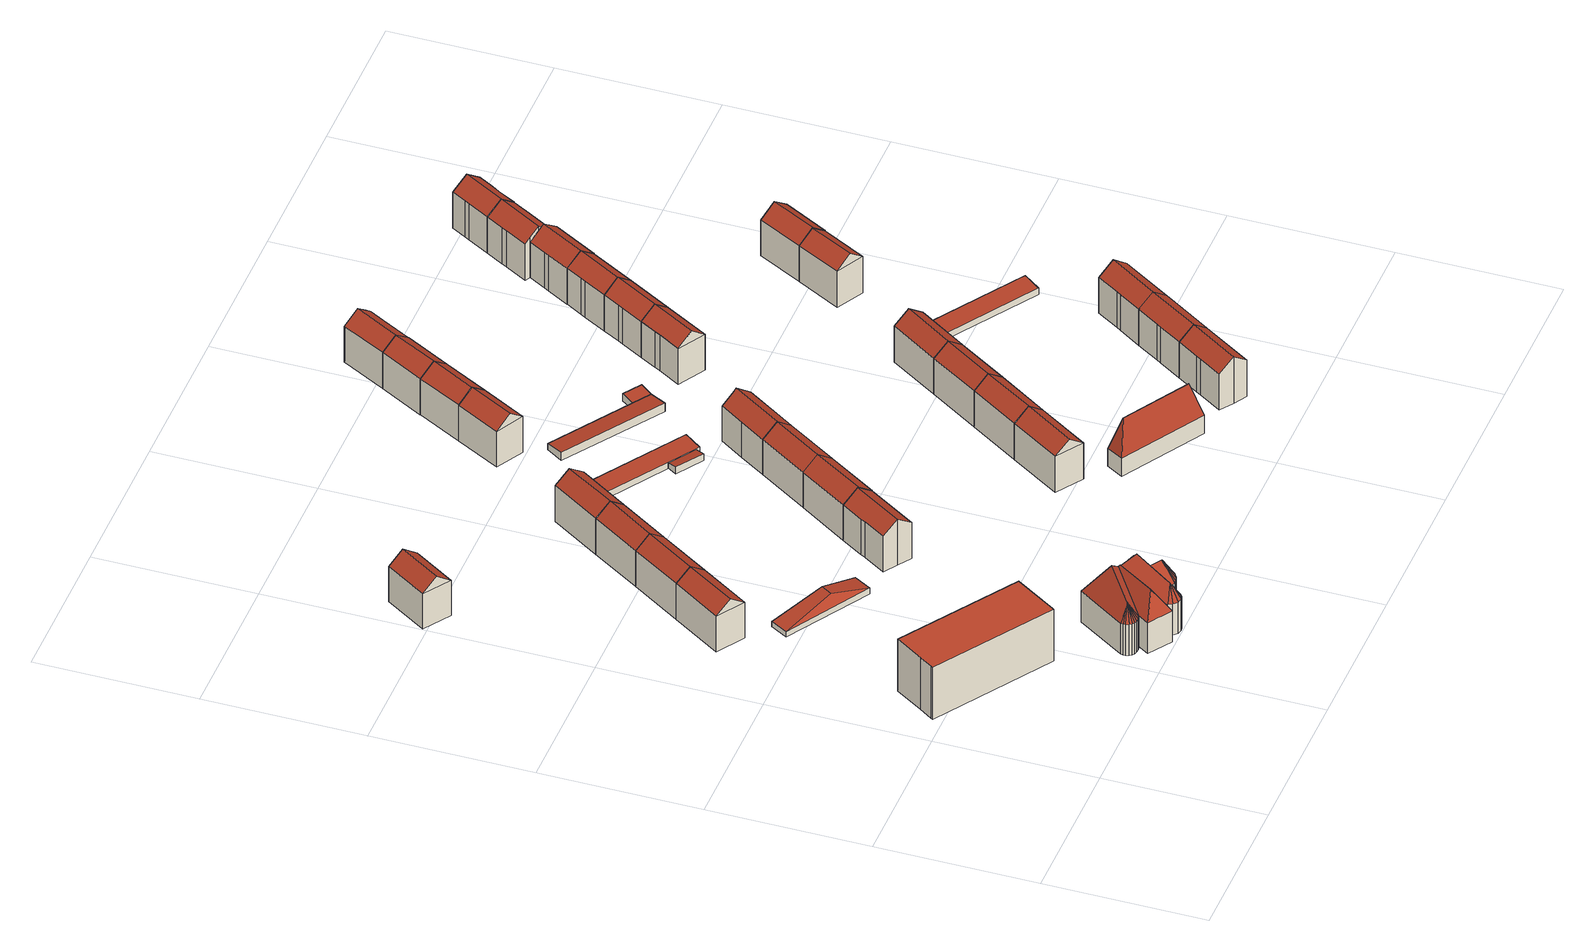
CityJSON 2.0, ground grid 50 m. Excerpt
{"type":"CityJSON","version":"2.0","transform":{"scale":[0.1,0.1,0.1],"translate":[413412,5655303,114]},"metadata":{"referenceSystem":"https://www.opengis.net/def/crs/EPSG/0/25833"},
"CityObjects":{
"building1":{"type":"Building","attributes":{"Dachtyp_tdc":"tdcPolyFlatRoof","Gemeindeschluessel":14612000,"Dachneigung":0,"QualitaetDacherkennung":74,"Geometrietyp2DReferenz":"3000","measuredHeight":18.57,"function":"31001_9998","roofType":"1000"},"geometry":[{"type":"Solid","lod":"2","boundaries":[[[[0,1,2,3]],[[1,4,5,2]],[[4,6,7,5]],[[6,8,9,7]],[[8,10,11,9]],[[10,12,13,11]],[[12,0,3,13]],[[12,10,8,6,4,1,0]],[[3,2,5,7,9,11,13]]]],"semantics":{"surfaces":[{"type":"WallSurface"},{"type":"RoofSurface"},{"type":"GroundSurface"}],"values":[[0,0,0,0,0,0,0,1,2]]}}]},
"building2":{"type":"Building","attributes":{"Dachtyp_tdc":"tdcGableRoof","Gemeindeschluessel":14612000,"Dachneigung":36.9,"QualitaetDacherkennung":76,"Geometrietyp2DReferenz":"3000","measuredHeight":16.59,"function":"31001_9998","roofType":"3100"},"geometry":[{"type":"Solid","lod":"2","boundaries":[[[[14,15,16,17]],[[15,18,19,16]],[[18,20,21,19]],[[20,14,17,21]],[[18,15,22]],[[14,20,23]],[[15,14,23,22]],[[20,18,22,23]],[[17,16,19,21]]]],"semantics":{"surfaces":[{"type":"WallSurface"},{"type":"RoofSurface"},{"type":"GroundSurface"}],"values":[[0,0,0,0,0,0,1,1,2]]}}]},
"building3":{"type":"Building","attributes":{"Dachtyp_tdc":"tdcGableRoof","Gemeindeschluessel":14612000,"Dachneigung":37.15,"QualitaetDacherkennung":82,"Geometrietyp2DReferenz":"3000","measuredHeight":16.39,"function":"31001_9998","roofType":"3100"},"geometry":[{"type":"Solid","lod":"2","boundaries":[[[[24,25,26,27]],[[28,29,30,31]],[[32,33,29,28]],[[33,25,30,29]],[[25,24,31,30]],[[24,32,28,31]],[[25,33,26]],[[32,24,27]],[[33,32,27,26]]]],"semantics":{"surfaces":[{"type":"RoofSurface"},{"type":"GroundSurface"},{"type":"WallSurface"}],"values":[[0,1,2,2,2,2,2,2,0]]}}]},
"building4":{"type":"Building","attributes":{"Dachtyp_tdc":"tdcFreeFormRoof","Gemeindeschluessel":14612000,"Dachneigung":58,"QualitaetDacherkennung":14,"Geometrietyp2DReferenz":"3000","measuredHeight":21.03,"function":"31001_9998","roofType":"5000"},"geometry":[{"type":"Solid","lod":"2","boundaries":[[[[34,35,36,37]],[[38,34,37,39]],[[38,39,40]],[[41,34,38,40,42]],[[43,41,42,44]],[[45,43,44,46]],[[47,48,45,46,49]],[[50,51,47,49,52]],[[50,52,53]],[[54,51,50,53,55]],[[56,57,58,54,55,59]],[[56,59,60]],[[61,57,56,60,62]],[[63,64,61,62,65]],[[63,65,66]],[[64,63,66,67]],[[68,69,70,71,72,73]],[[68,73,74]],[[69,68,74,75]],[[76,70,69,75,77]],[[78,76,77,79]],[[80,78,79,81]],[[82,80,81,83]],[[82,83,84]],[[71,70,76,78,80,82,84,85]],[[86,87,88,89,90,91,92,93,94,95,96,97,98,99,100,101,102,103,104,105,106,107,108,109,110,111,112,113,114,115,116,117,118,119,120]],[[121,48,47]],[[48,121,122]],[[123,124,125,126]],[[123,126,127]],[[124,123,127,121]],[[128,35,34,41,43,45,48,122,129]],[[128,129,130]],[[35,128,130,36]],[[73,72,94,93]],[[72,67,95,94]],[[67,66,96,95]],[[66,65,97,96]],[[65,62,98,97]],[[62,60,99,98]],[[60,59,100,99]],[[59,55,101,100]],[[55,53,102,101]],[[53,52,103,102]],[[52,49,104,103]],[[49,46,105,104]],[[46,44,106,105]],[[44,42,107,106]],[[42,40,108,107]],[[40,39,109,108]],[[39,37,110,109]],[[37,36,111,110]],[[36,130,112,111]],[[130,129,113,112]],[[129,122,114,113]],[[122,121,115,114]],[[121,127,116,115]],[[127,126,117,116]],[[126,125,118,117]],[[125,131,119,118]],[[131,85,120,119]],[[85,84,86,120]],[[58,85,131]],[[58,71,85]],[[57,71,58]],[[57,72,71]],[[61,72,57]],[[64,72,61]],[[72,64,67]],[[58,124,54]],[[131,124,58]],[[124,131,125]],[[51,54,47]],[[121,54,124]],[[121,47,54]],[[84,83,87,86]],[[83,81,88,87]],[[81,79,89,88]],[[79,77,90,89]],[[77,75,91,90]],[[75,74,92,91]],[[74,73,93,92]]]],"semantics":{"surfaces":[{"type":"RoofSurface"},{"type":"GroundSurface"},{"type":"WallSurface"}],"values":[[0,0,0,0,0,0,0,0,0,0,0,0,0,0,0,0,0,0,0,0,0,0,0,0,0,1,0,0,0,0,0,0,0,0,2,2,2,2,2,2,2,2,2,2,2,2,2,2,2,2,2,2,2,2,2,2,2,2,2,2,2,2,0,0,0,0,0,0,0,0,0,0,0,0,0,2,2,2,2,2,2,2]]}}]},
"building5":{"type":"Building","attributes":{"Dachtyp_tdc":"tdcHipAndGableRoof","Gemeindeschluessel":14612000,"Dachneigung":10.24,"QualitaetDacherkennung":10,"Geometrietyp2DReferenz":"3000","measuredHeight":5.09,"function":"31001_2463","roofType":"5000"},"geometry":[{"type":"Solid","lod":"2","boundaries":[[[[132,133,134,135]],[[133,136,137,134]],[[136,138,139,137]],[[138,132,135,139]],[[136,133,140]],[[132,138,141]],[[133,132,141,140]],[[138,136,140,141]],[[135,134,137,139]]]],"semantics":{"surfaces":[{"type":"WallSurface"},{"type":"RoofSurface"},{"type":"GroundSurface"}],"values":[[0,0,0,0,1,0,1,1,2]]}}]},
"building6":{"type":"Building","attributes":{"Dachtyp_tdc":"tdcGableRoof","Gemeindeschluessel":14612000,"Dachneigung":36.95,"QualitaetDacherkennung":78,"Geometrietyp2DReferenz":"3000","measuredHeight":16.58,"function":"31001_9998","roofType":"3100"},"geometry":[{"type":"Solid","lod":"2","boundaries":[[[[142,14,17,143]],[[14,20,21,17]],[[20,144,145,21]],[[144,142,143,145]],[[20,14,23]],[[142,144,146]],[[14,142,146,23]],[[144,20,23,146]],[[143,17,21,145]]]],"semantics":{"surfaces":[{"type":"WallSurface"},{"type":"RoofSurface"},{"type":"GroundSurface"}],"values":[[0,0,0,0,0,0,1,1,2]]}}]},
"building7":{"type":"Building","attributes":{"Dachtyp_tdc":"tdcGableRoof","Gemeindeschluessel":14612000,"Dachneigung":37.12,"QualitaetDacherkennung":79,"Geometrietyp2DReferenz":"3000","measuredHeight":16.59,"function":"31001_9998","roofType":"3100"},"geometry":[{"type":"Solid","lod":"2","boundaries":[[[[147,142,143,148]],[[142,144,145,143]],[[144,149,150,145]],[[149,147,148,150]],[[144,142,146]],[[147,149,151]],[[142,147,151,146]],[[149,144,146,151]],[[148,143,145,150]]]],"semantics":{"surfaces":[{"type":"WallSurface"},{"type":"RoofSurface"},{"type":"GroundSurface"}],"values":[[0,0,0,0,0,0,1,1,2]]}}]},
"building8":{"type":"Building","attributes":{"Dachtyp_tdc":"tdcGableRoof","Gemeindeschluessel":14612000,"Dachneigung":36.93,"QualitaetDacherkennung":75,"Geometrietyp2DReferenz":"3000","measuredHeight":16.56,"function":"31001_9998","roofType":"3100"},"geometry":[{"type":"Solid","lod":"2","boundaries":[[[[152,153,154,155]],[[153,156,157,154]],[[156,158,159,157]],[[158,160,161,159]],[[160,162,163,161]],[[162,164,165,163]],[[164,166,167,165]],[[166,152,155,167]],[[162,160,158,156]],[[156,153,152,166,164,162]],[[155,154,157,159,161,163,165,167]]]],"semantics":{"surfaces":[{"type":"WallSurface"},{"type":"RoofSurface"},{"type":"GroundSurface"}],"values":[[0,0,0,0,0,0,0,0,1,1,2]]}}]},
"building9":{"type":"Building","attributes":{"Dachtyp_tdc":"tdcGableRoof","Gemeindeschluessel":14612000,"Dachneigung":37.01,"QualitaetDacherkennung":75,"Geometrietyp2DReferenz":"3000","measuredHeight":16.58,"function":"31001_9998","roofType":"3100"},"geometry":[{"type":"Solid","lod":"2","boundaries":[[[[149,168,169,150]],[[168,170,171,169]],[[170,147,148,171]],[[147,149,150,148]],[[170,168,172]],[[149,147,151]],[[168,149,151,172]],[[147,170,172,151]],[[150,169,171,148]]]],"semantics":{"surfaces":[{"type":"WallSurface"},{"type":"RoofSurface"},{"type":"GroundSurface"}],"values":[[0,0,0,0,0,0,1,1,2]]}}]},
"building10":{"type":"Building","attributes":{"Dachtyp_tdc":"tdcGableRoof","Gemeindeschluessel":14612000,"Dachneigung":37.32,"QualitaetDacherkennung":77,"Geometrietyp2DReferenz":"3000","measuredHeight":16.59,"function":"31001_9998","roofType":"3100"},"geometry":[{"type":"Solid","lod":"2","boundaries":[[[[173,153,174,175]],[[176,159,154,177]],[[178,179,159,176]],[[179,153,154,159]],[[153,173,177,154]],[[173,178,176,177]],[[153,179,174]],[[178,173,175]],[[179,178,175,174]]]],"semantics":{"surfaces":[{"type":"RoofSurface"},{"type":"GroundSurface"},{"type":"WallSurface"}],"values":[[0,1,2,2,2,2,2,2,0]]}}]},
"building11":{"type":"Building","attributes":{"Dachtyp_tdc":"tdcGableRoof","Gemeindeschluessel":14612000,"Dachneigung":36.92,"QualitaetDacherkennung":78,"Geometrietyp2DReferenz":"3000","measuredHeight":16.61,"function":"31001_9998","roofType":"3100"},"geometry":[{"type":"Solid","lod":"2","boundaries":[[[[180,178,176,181]],[[178,182,177,176]],[[182,183,184,177]],[[183,180,181,184]],[[182,178,175]],[[180,183,185]],[[178,180,185,175]],[[183,182,175,185]],[[181,176,177,184]]]],"semantics":{"surfaces":[{"type":"WallSurface"},{"type":"RoofSurface"},{"type":"GroundSurface"}],"values":[[0,0,0,0,0,0,1,1,2]]}}]},
"building12":{"type":"Building","attributes":{"Dachtyp_tdc":"tdcPolyFlatRoof","Gemeindeschluessel":14612000,"Dachneigung":5.65,"QualitaetDacherkennung":86,"Geometrietyp2DReferenz":"3000","measuredHeight":2.77,"function":"31001_2463","roofType":"2100"},"geometry":[{"type":"Solid","lod":"2","boundaries":[[[[186,187,188,189]],[[187,190,191,188]],[[190,192,193,191]],[[192,194,195,193]],[[194,196,197,195]],[[196,186,189,197]],[[196,194,192,190,187,186]],[[189,188,191,193,195,197]]]],"semantics":{"surfaces":[{"type":"WallSurface"},{"type":"RoofSurface"},{"type":"GroundSurface"}],"values":[[0,0,0,0,0,0,1,2]]}}]},
"building13":{"type":"Building","attributes":{"Dachtyp_tdc":"tdcPolyFlatRoof","Gemeindeschluessel":14612000,"Dachneigung":10.24,"QualitaetDacherkennung":72,"Geometrietyp2DReferenz":"3000","measuredHeight":2.57,"function":"31001_9998","roofType":"2100"},"geometry":[{"type":"Solid","lod":"2","boundaries":[[[[198,199,200,201]],[[199,202,203,200]],[[202,204,205,203]],[[204,198,201,205]],[[204,202,199,198]],[[201,200,203,205]]]],"semantics":{"surfaces":[{"type":"WallSurface"},{"type":"RoofSurface"},{"type":"GroundSurface"}],"values":[[0,0,0,0,1,2]]}}]},
"building14":{"type":"Building","attributes":{"Dachtyp_tdc":"tdcGableRoof","Gemeindeschluessel":14612000,"Dachneigung":36.91,"QualitaetDacherkennung":78,"Geometrietyp2DReferenz":"3000","measuredHeight":16.75,"function":"31001_9998","roofType":"3100"},"geometry":[{"type":"Solid","lod":"2","boundaries":[[[[206,207,208,209]],[[207,210,211,208]],[[210,212,213,211]],[[212,206,209,213]],[[210,207,214]],[[206,212,215]],[[207,206,215,214]],[[212,210,214,215]],[[209,208,211,213]]]],"semantics":{"surfaces":[{"type":"WallSurface"},{"type":"RoofSurface"},{"type":"GroundSurface"}],"values":[[0,0,0,0,0,0,1,1,2]]}}]},
"building15":{"type":"Building","attributes":{"Dachtyp_tdc":"tdcGableRoof","Gemeindeschluessel":14612000,"Dachneigung":36.95,"QualitaetDacherkennung":77,"Geometrietyp2DReferenz":"3000","measuredHeight":16.56,"function":"31001_9998","roofType":"3100"},"geometry":[{"type":"Solid","lod":"2","boundaries":[[[[216,217,218,219]],[[217,220,221,218]],[[220,222,223,221]],[[222,216,219,223]],[[220,217,224]],[[216,222,225]],[[217,216,225,224]],[[222,220,224,225]],[[219,218,221,223]]]],"semantics":{"surfaces":[{"type":"WallSurface"},{"type":"RoofSurface"},{"type":"GroundSurface"}],"values":[[0,0,0,0,0,0,1,1,2]]}}]},
"building16":{"type":"Building","attributes":{"Dachtyp_tdc":"tdcFreeFormRoof","Gemeindeschluessel":14612000,"Dachneigung":37.94,"QualitaetDacherkennung":72,"Geometrietyp2DReferenz":"3000","measuredHeight":16.6,"function":"31001_9998","roofType":"5000"},"geometry":[{"type":"Solid","lod":"2","boundaries":[[[[180,226,184,181]],[[226,227,228,184]],[[227,229,230,228]],[[229,231,232,230]],[[231,233,234,232]],[[233,180,181,234]],[[231,229,227,226,185,235]],[[180,233,235,185]],[[233,231,235]],[[226,180,185]],[[181,184,228,230,232,234]]]],"semantics":{"surfaces":[{"type":"WallSurface"},{"type":"RoofSurface"},{"type":"GroundSurface"}],"values":[[0,0,0,0,0,0,1,1,0,0,2]]}}]},
"building17":{"type":"Building","attributes":{"Dachtyp_tdc":"tdcFreeFormRoof","Gemeindeschluessel":14612000,"Dachneigung":75.02,"QualitaetDacherkennung":5,"Geometrietyp2DReferenz":"3000","measuredHeight":17.68,"function":"31001_2463","roofType":"5000"},"geometry":[{"type":"Solid","lod":"2","boundaries":[[[[236,237,238,239]],[[237,240,241,238]],[[240,242,243,241]],[[242,236,239,243]],[[244,245,242,240]],[[244,240,237]],[[245,244,237,236]],[[245,236,242]],[[239,238,241,243]]]],"semantics":{"surfaces":[{"type":"WallSurface"},{"type":"RoofSurface"},{"type":"GroundSurface"}],"values":[[0,0,0,0,1,1,1,1,2]]}}]},
"building18":{"type":"Building","attributes":{"Dachtyp_tdc":"tdcPolyFlatRoof","Gemeindeschluessel":14612000,"Dachneigung":5.8,"QualitaetDacherkennung":82,"Geometrietyp2DReferenz":"3000","measuredHeight":2.86,"function":"31001_2463","roofType":"2100"},"geometry":[{"type":"Solid","lod":"2","boundaries":[[[[246,247,248,249]],[[247,250,251,248]],[[250,252,253,251]],[[252,254,255,253]],[[254,246,249,255]],[[254,252,250,247,246]],[[249,248,251,253,255]]]],"semantics":{"surfaces":[{"type":"WallSurface"},{"type":"RoofSurface"},{"type":"GroundSurface"}],"values":[[0,0,0,0,0,1,2]]}}]},
"building19":{"type":"Building","attributes":{"Dachtyp_tdc":"tdcGableRoof","Gemeindeschluessel":14612000,"Dachneigung":36.52,"QualitaetDacherkennung":80,"Geometrietyp2DReferenz":"3000","measuredHeight":16.52,"function":"31001_9998","roofType":"3100"},"geometry":[{"type":"Solid","lod":"2","boundaries":[[[[256,257,258,218]],[[257,259,260,258]],[[259,220,221,260]],[[220,256,218,221]],[[259,257,261]],[[256,220,262]],[[257,256,262,261]],[[220,259,261,262]],[[218,258,260,221]]]],"semantics":{"surfaces":[{"type":"WallSurface"},{"type":"RoofSurface"},{"type":"GroundSurface"}],"values":[[0,0,0,0,0,0,1,1,2]]}}]},
"building20":{"type":"Building","attributes":{"Dachtyp_tdc":"tdcGableRoof","Gemeindeschluessel":14612000,"Dachneigung":37.11,"QualitaetDacherkennung":79,"Geometrietyp2DReferenz":"3000","measuredHeight":16.75,"function":"31001_9998","roofType":"3100"},"geometry":[{"type":"Solid","lod":"2","boundaries":[[[[263,206,209,264]],[[206,212,213,209]],[[212,265,266,213]],[[265,263,264,266]],[[212,206,215]],[[263,265,267]],[[206,263,267,215]],[[265,212,215,267]],[[264,209,213,266]]]],"semantics":{"surfaces":[{"type":"WallSurface"},{"type":"RoofSurface"},{"type":"GroundSurface"}],"values":[[0,0,0,0,0,0,1,1,2]]}}]},
"building21":{"type":"Building","attributes":{"Dachtyp_tdc":"tdcPolyFlatRoof","Gemeindeschluessel":14612000,"Dachneigung":7.7,"QualitaetDacherkennung":79,"Geometrietyp2DReferenz":"3000","measuredHeight":2.69,"function":"31001_9998","roofType":"2100"},"geometry":[{"type":"Solid","lod":"2","boundaries":[[[[268,246,269,270]],[[246,254,271,269]],[[254,272,273,271]],[[272,268,270,273]],[[272,254,246,268]],[[270,269,271,273]]]],"semantics":{"surfaces":[{"type":"WallSurface"},{"type":"RoofSurface"},{"type":"GroundSurface"}],"values":[[0,0,0,0,1,2]]}}]},
"building22":{"type":"Building","attributes":{"Dachtyp_tdc":"tdcGableRoof","Gemeindeschluessel":14612000,"Dachneigung":36.78,"QualitaetDacherkennung":77,"Geometrietyp2DReferenz":"3000","measuredHeight":16.56,"function":"31001_9998","roofType":"3100"},"geometry":[{"type":"Solid","lod":"2","boundaries":[[[[257,274,275,276]],[[274,277,278,275]],[[277,259,279,278]],[[259,257,276,279]],[[277,274,280]],[[257,259,261]],[[274,257,261,280]],[[259,277,280,261]],[[276,275,278,279]]]],"semantics":{"surfaces":[{"type":"WallSurface"},{"type":"RoofSurface"},{"type":"GroundSurface"}],"values":[[0,0,0,0,0,0,1,1,2]]}}]},
"building23":{"type":"Building","attributes":{"Dachtyp_tdc":"tdcGableRoof","Gemeindeschluessel":14612000,"Dachneigung":37.08,"QualitaetDacherkennung":78,"Geometrietyp2DReferenz":"3000","measuredHeight":16.74,"function":"31001_9998","roofType":"3100"},"geometry":[{"type":"Solid","lod":"2","boundaries":[[[[281,263,264,282]],[[263,265,266,264]],[[265,283,284,266]],[[283,281,282,284]],[[265,263,267]],[[281,283,285]],[[263,281,285,267]],[[283,265,267,285]],[[282,264,266,284]]]],"semantics":{"surfaces":[{"type":"WallSurface"},{"type":"RoofSurface"},{"type":"GroundSurface"}],"values":[[0,0,0,0,0,0,1,1,2]]}}]},
"building24":{"type":"Building","attributes":{"Dachtyp_tdc":"tdcGableRoof","Gemeindeschluessel":14612000,"Dachneigung":36.72,"QualitaetDacherkennung":76,"Geometrietyp2DReferenz":"3000","measuredHeight":16.57,"function":"31001_9998","roofType":"3100"},"geometry":[{"type":"Solid","lod":"2","boundaries":[[[[286,287,288,289]],[[287,290,291,288]],[[290,292,293,291]],[[292,294,278,293]],[[294,274,275,278]],[[274,286,289,275]],[[274,280,295,286]],[[296,295,280,294,297,290]],[[287,296,290]],[[290,297,292]],[[292,297,294]],[[294,280,274]],[[286,295,296,287]],[[289,288,291,293,278,275]]]],"semantics":{"surfaces":[{"type":"WallSurface"},{"type":"RoofSurface"},{"type":"GroundSurface"}],"values":[[0,0,0,0,0,0,1,1,0,0,0,0,0,2]]}}]},
"building25":{"type":"Building","attributes":{"Dachtyp_tdc":"tdcGableRoof","Gemeindeschluessel":14612000,"Dachneigung":37.45,"QualitaetDacherkennung":75,"Geometrietyp2DReferenz":"3000","measuredHeight":16.72,"function":"31001_9998","roofType":"3100"},"geometry":[{"type":"Solid","lod":"2","boundaries":[[[[298,299,300,301]],[[299,302,303,300]],[[302,304,305,303]],[[304,306,307,305]],[[306,308,309,307]],[[308,310,311,309]],[[310,312,313,311]],[[312,298,301,313]],[[308,306,304,302,299,298]],[[298,312,310,308]],[[301,300,303,305,307,309,311,313]]]],"semantics":{"surfaces":[{"type":"WallSurface"},{"type":"RoofSurface"},{"type":"GroundSurface"}],"values":[[0,0,0,0,0,0,0,0,1,1,2]]}}]},
"building26":{"type":"Building","attributes":{"Dachtyp_tdc":"tdcFreeFormRoof","Gemeindeschluessel":14612000,"Dachneigung":37.21,"QualitaetDacherkennung":74,"Geometrietyp2DReferenz":"3000","measuredHeight":16.61,"function":"31001_9998","roofType":"5000"},"geometry":[{"type":"Solid","lod":"2","boundaries":[[[[314,315,316,317]],[[315,318,319,316]],[[318,320,321,319]],[[320,322,323,321]],[[322,324,325,323]],[[324,314,317,325]],[[322,320,326,327]],[[326,328,329,330,331,327]],[[322,327,331,324]],[[324,331,330,314]],[[314,330,329,315]],[[315,329,328,318]],[[318,328,326,320]],[[317,316,319,321,323,325]]]],"semantics":{"surfaces":[{"type":"WallSurface"},{"type":"RoofSurface"},{"type":"GroundSurface"}],"values":[[0,0,0,0,0,0,1,1,0,0,0,0,0,2]]}}]},
"building27":{"type":"Building","attributes":{"Dachtyp_tdc":"tdcGableRoof","Gemeindeschluessel":14612000,"Dachneigung":37.04,"QualitaetDacherkennung":73,"Geometrietyp2DReferenz":"3000","measuredHeight":16.69,"function":"31001_9998","roofType":"3100"},"geometry":[{"type":"Solid","lod":"2","boundaries":[[[[283,332,333,284]],[[332,334,335,333]],[[334,336,282,335]],[[336,283,284,282]],[[334,332,337]],[[283,336,285]],[[332,283,285,337]],[[336,334,337,285]],[[284,333,335,282]]]],"semantics":{"surfaces":[{"type":"WallSurface"},{"type":"RoofSurface"},{"type":"GroundSurface"}],"values":[[0,0,0,0,0,0,1,1,2]]}}]},
"building28":{"type":"Building","attributes":{"Dachtyp_tdc":"tdcGableRoof","Gemeindeschluessel":14612000,"Dachneigung":37.17,"QualitaetDacherkennung":78,"Geometrietyp2DReferenz":"3000","measuredHeight":16.72,"function":"31001_9998","roofType":"3100"},"geometry":[{"type":"Solid","lod":"2","boundaries":[[[[338,339,311,340]],[[339,306,307,311]],[[306,341,342,307]],[[341,343,344,342]],[[343,345,346,344]],[[345,338,340,346]],[[347,345,343,341,306,308]],[[348,347,308,310]],[[338,348,310,339]],[[339,310,308,306]],[[345,347,348,338]],[[340,311,307,342,344,346]]]],"semantics":{"surfaces":[{"type":"WallSurface"},{"type":"RoofSurface"},{"type":"GroundSurface"}],"values":[[0,0,0,0,0,0,1,1,0,0,0,2]]}}]},
"building29":{"type":"Building","attributes":{"Dachtyp_tdc":"tdcGableRoof","Gemeindeschluessel":14612000,"Dachneigung":37.02,"QualitaetDacherkennung":78,"Geometrietyp2DReferenz":"3000","measuredHeight":16.6,"function":"31001_9998","roofType":"3100"},"geometry":[{"type":"Solid","lod":"2","boundaries":[[[[349,318,319,350]],[[318,351,352,319]],[[351,353,354,352]],[[353,355,356,354]],[[355,357,358,356]],[[357,359,360,358]],[[359,320,321,360]],[[320,349,350,321]],[[357,355,353,351,318,349]],[[349,320,359,357]],[[350,319,352,354,356,358,360,321]]]],"semantics":{"surfaces":[{"type":"WallSurface"},{"type":"RoofSurface"},{"type":"GroundSurface"}],"values":[[0,0,0,0,0,0,0,0,1,1,2]]}}]},
"building30":{"type":"Building","attributes":{"Dachtyp_tdc":"tdcFreeFormRoof","Gemeindeschluessel":14612000,"Dachneigung":36.76,"QualitaetDacherkennung":77,"Geometrietyp2DReferenz":"3000","measuredHeight":16.56,"function":"31001_9998","roofType":"5000"},"geometry":[{"type":"Solid","lod":"2","boundaries":[[[[359,355,356,360]],[[355,361,362,356]],[[361,363,364,362]],[[363,365,366,364]],[[365,367,368,366]],[[367,359,360,368]],[[369,365,363,361,355,370]],[[359,367,369,370]],[[355,359,370]],[[367,365,369]],[[360,356,362,364,366,368]]]],"semantics":{"surfaces":[{"type":"WallSurface"},{"type":"RoofSurface"},{"type":"GroundSurface"}],"values":[[0,0,0,0,0,0,1,1,0,0,2]]}}]},
"building31":{"type":"Building","attributes":{"Dachtyp_tdc":"tdcGableRoof","Gemeindeschluessel":14612000,"Dachneigung":37.01,"QualitaetDacherkennung":77,"Geometrietyp2DReferenz":"3000","measuredHeight":16.66,"function":"31001_9998","roofType":"3100"},"geometry":[{"type":"Solid","lod":"2","boundaries":[[[[347,345,346,371]],[[345,372,373,346]],[[372,374,375,373]],[[374,376,377,375]],[[376,378,379,377]],[[378,380,381,379]],[[380,348,340,381]],[[348,347,371,340]],[[378,376,374,372,345,347]],[[347,348,380,378]],[[371,346,373,375,377,379,381,340]]]],"semantics":{"surfaces":[{"type":"WallSurface"},{"type":"RoofSurface"},{"type":"GroundSurface"}],"values":[[0,0,0,0,0,0,0,0,1,1,2]]}}]},
"building32":{"type":"Building","attributes":{"Dachtyp_tdc":"tdcPolyFlatRoof","Gemeindeschluessel":14612000,"Dachneigung":5.87,"QualitaetDacherkennung":86,"Geometrietyp2DReferenz":"3000","measuredHeight":2.85,"function":"31001_2463","roofType":"2100"},"geometry":[{"type":"Solid","lod":"2","boundaries":[[[[382,383,384,385]],[[383,386,387,384]],[[386,388,389,387]],[[388,382,385,389]],[[388,386,383,382]],[[385,384,387,389]]]],"semantics":{"surfaces":[{"type":"WallSurface"},{"type":"RoofSurface"},{"type":"GroundSurface"}],"values":[[0,0,0,0,1,2]]}}]},
"building33":{"type":"Building","attributes":{"Dachtyp_tdc":"tdcFreeFormRoof","Gemeindeschluessel":14612000,"Dachneigung":36.77,"QualitaetDacherkennung":77,"Geometrietyp2DReferenz":"3000","measuredHeight":16.58,"function":"31001_9998","roofType":"5000"},"geometry":[{"type":"Solid","lod":"2","boundaries":[[[[390,391,392,393]],[[391,365,394,392]],[[395,396,397,398,365,399]],[[390,400,395,399,391]],[[400,396,395]],[[365,391,399]],[[394,401,402,403,404,393,392]],[[365,398,401,394]],[[398,397,402,401]],[[397,396,403,402]],[[396,400,404,403]],[[400,390,393,404]]]],"semantics":{"surfaces":[{"type":"WallSurface"},{"type":"RoofSurface"},{"type":"GroundSurface"}],"values":[[0,0,1,1,0,0,2,0,0,0,0,0]]}}]},
"building34":{"type":"Building","attributes":{"Dachtyp_tdc":"tdcGableRoof","Gemeindeschluessel":14612000,"Dachneigung":37.08,"QualitaetDacherkennung":69,"Geometrietyp2DReferenz":"3000","measuredHeight":16.68,"function":"31001_9998","roofType":"3100"},"geometry":[{"type":"Solid","lod":"2","boundaries":[[[[405,406,407,408]],[[406,409,410,407]],[[409,411,412,410]],[[411,405,408,412]],[[409,406,413]],[[405,411,414]],[[406,405,414,413]],[[411,409,413,414]],[[408,407,410,412]]]],"semantics":{"surfaces":[{"type":"WallSurface"},{"type":"RoofSurface"},{"type":"GroundSurface"}],"values":[[0,0,0,0,0,0,1,1,2]]}}]},
"building35":{"type":"Building","attributes":{"Dachtyp_tdc":"tdcGableRoof","Gemeindeschluessel":14612000,"Dachneigung":37.09,"QualitaetDacherkennung":77,"Geometrietyp2DReferenz":"3000","measuredHeight":16.65,"function":"31001_9998","roofType":"3100"},"geometry":[{"type":"Solid","lod":"2","boundaries":[[[[415,416,417,404]],[[416,418,403,417]],[[418,419,420,403]],[[419,421,422,420]],[[421,423,424,422]],[[423,425,426,424]],[[425,427,428,426]],[[427,429,430,428]],[[429,431,432,430]],[[431,415,404,432]],[[427,425,423,421,419,418,416]],[[416,415,431,429,427]],[[404,417,403,420,422,424,426,428,430,432]]]],"semantics":{"surfaces":[{"type":"WallSurface"},{"type":"RoofSurface"},{"type":"GroundSurface"}],"values":[[0,0,0,0,0,0,0,0,0,0,1,1,2]]}}]},
"building36":{"type":"Building","attributes":{"Dachtyp_tdc":"tdcGableRoof","Gemeindeschluessel":14612000,"Dachneigung":37.3,"QualitaetDacherkennung":73,"Geometrietyp2DReferenz":"3000","measuredHeight":16.7,"function":"31001_9998","roofType":"3100"},"geometry":[{"type":"Solid","lod":"2","boundaries":[[[[433,434,435,407]],[[434,436,437,435]],[[436,438,410,437]],[[438,433,407,410]],[[436,434,439]],[[433,438,440]],[[434,433,440,439]],[[438,436,439,440]],[[407,435,437,410]]]],"semantics":{"surfaces":[{"type":"WallSurface"},{"type":"RoofSurface"},{"type":"GroundSurface"}],"values":[[0,0,0,0,0,0,1,1,2]]}}]},
"building37":{"type":"Building","attributes":{"Dachtyp_tdc":"tdcGableRoof","Gemeindeschluessel":14612000,"Dachneigung":37.02,"QualitaetDacherkennung":78,"Geometrietyp2DReferenz":"3000","measuredHeight":16.66,"function":"31001_9998","roofType":"3100"},"geometry":[{"type":"Solid","lod":"2","boundaries":[[[[441,442,430,443]],[[442,427,428,430]],[[427,425,426,428]],[[425,444,445,426]],[[444,446,447,445]],[[446,448,449,447]],[[448,450,451,449]],[[450,452,453,451]],[[452,454,455,453]],[[454,441,443,455]],[[450,448,446,444,425,427]],[[427,442,441,454,452,450]],[[443,430,428,426,445,447,449,451,453,455]]]],"semantics":{"surfaces":[{"type":"WallSurface"},{"type":"RoofSurface"},{"type":"GroundSurface"}],"values":[[0,0,0,0,0,0,0,0,0,0,1,1,2]]}}]}
},
"vertices":[
[455,297,188],[96,531,188],[96,531,2],[455,297,2],[99,536,188],[99,536,2],[126,577,188],[126,577,2],[184,666,188],[184,666,2],[542,432,188],[542,432,2],[458,301,188],[458,301,2],
[364,1303,132],[264,1148,132],[264,1148,3],[364,1303,3],[179,1203,131],[179,1203,3],[280,1358,131],[280,1358,3],[222,1175,169],[322,1330,169],
[88,1959,128],[173,2090,128],[131,2118,167],[45,1987,167],[4,2014,3],[89,2145,3],[173,2090,3],[88,1959,3],[4,2014,129],[89,2145,129],
[570,119,166],[568,119,163],[541,113,118],[544,104,118],[568,115,159],[549,97,118],[555,92,118],[571,119,167],[564,89,118],[572,120,168],[574,88,118],[574,120,169],[584,90,118],[704,193,182],[659,196,218],[592,94,118],[629,70,188],[705,187,188],[568,57,118],[641,10,118],[713,189,179],[665,47,118],[696,37,168],[697,38,169],[734,148,216],[664,32,118],[670,19,118],[697,34,165],[683,7,118],[698,31,162],[698,32,163],[697,3,118],[708,5,118],[718,12,118],[767,72,162],[769,86,183],[769,87,184],[733,110,184],[745,53,118],[759,45,118],[770,45,118],[787,49,118],[772,87,181],[801,59,118],[773,87,181],[809,70,118],[775,88,177],[813,85,118],[781,92,167],[812,99,118],[806,112,118],[790,123,118],[806,112,7],[812,99,7],[813,85,7],[809,70,7],[801,59,7],[787,49,7],[770,45,7],[759,45,7],[745,53,7],[718,12,7],[708,5,7],[697,3,7],[683,7,7],[670,19,7],[664,32,7],[665,47,7],[641,10,7],[568,57,7],[592,94,7],[584,90,7],[574,88,7],[564,89,7],[555,92,7],[549,97,7],[544,104,7],[541,113,7],[540,121,7],[541,128,7],[640,281,7],[770,197,7],[781,214,7],[825,185,7],[814,168,7],[818,166,7],[790,123,7],[770,197,118],[640,281,118],[789,177,161],[778,160,161],[814,168,118],[825,185,118],[781,214,118],[559,121,150],[541,128,118],[540,121,118],[818,166,118],
[598,937,25],[567,883,25],[567,883,4],[598,937,4],[306,1040,22],[306,1040,4],[337,1094,22],[337,1094,4],[473,964,55],[494,999,55],
[466,1460,132],[466,1460,3],[382,1514,131],[382,1514,3],[424,1487,169],
[565,1613,132],[565,1613,3],[481,1667,131],[481,1667,3],[524,1640,169],
[725,965,130],[769,1033,130],[769,1033,4],[725,965,4],[812,1005,169],[812,1005,4],[855,977,131],[855,977,4],[756,825,132],[756,825,4],[714,852,169],[714,852,4],[672,880,131],[672,880,4],[717,950,131],[717,950,4],
[583,1824,131],[583,1824,3],[667,1769,132],[667,1769,3],[625,1796,169],
[870,1187,130],[813,1004,170],[913,1159,170],[955,1131,4],[870,1187,4],[955,1131,132],[855,977,132],
[1057,1288,132],[1057,1288,4],[870,1187,131],[972,1343,131],[972,1343,4],[1015,1315,170],
[725,1724,25],[759,1777,31],[759,1777,3],[725,1724,3],[1040,1595,31],[1040,1595,3],[1005,1542,25],[1005,1542,3],[994,1549,25],[994,1549,3],[911,1603,25],[911,1603,3],
[892,1574,30],[911,1603,24],[911,1603,5],[892,1574,5],[994,1549,24],[994,1549,5],[975,1520,30],[975,1520,5],
[1357,646,131],[1254,489,131],[1254,489,2],[1357,646,2],[1170,544,131],[1170,544,2],[1272,701,131],[1272,701,2],[1212,516,169],[1315,674,169],
[758,2059,130],[834,2199,130],[834,2199,3],[758,2059,3],[921,2152,132],[921,2152,3],[845,2012,132],[845,2012,3],[879,2175,168],[803,2035,168],
[972,1343,129],[1025,1425,129],[1025,1425,4],[1076,1501,130],[1076,1501,4],[1112,1477,164],[1112,1477,4],[1160,1445,132],[1160,1445,4],[1118,1473,170],
[1559,237,66],[1300,392,66],[1300,392,2],[1559,237,2],[1331,444,66],[1331,444,2],[1590,289,66],[1590,289,2],[1341,402,179],[1548,279,179],
[1186,1750,24],[1152,1697,31],[1152,1697,2],[1186,1750,2],[847,1899,31],[847,1899,2],[881,1950,24],[881,1950,2],[1130,1787,24],[1130,1787,2],
[834,2199,131],[910,2339,131],[910,2339,3],[997,2292,132],[997,2292,3],[954,2315,168],[878,2175,168],
[1458,801,131],[1458,801,2],[1373,856,131],[1373,856,2],[1416,829,169],
[1210,1787,30],[1186,1750,3],[1210,1787,3],[1130,1787,3],[1154,1824,30],[1154,1824,3],
[986,2478,131],[986,2478,2],[910,2339,2],[1073,2431,132],[1073,2431,2],[997,2292,2],[1030,2454,168],
[1558,956,131],[1558,956,2],[1474,1011,131],[1474,1011,2],[1517,983,169],
[1062,2618,131],[1132,2580,131],[1132,2580,2],[1062,2618,2],[1150,2571,131],[1150,2571,2],[1124,2526,131],[1124,2526,2],[1073,2431,131],[1106,2594,168],[1132,2580,146],[1124,2526,132],
[1713,204,170],[1671,232,131],[1671,232,3],[1713,204,3],[1717,304,131],[1717,304,3],[1726,318,131],[1726,318,3],[1770,386,131],[1770,386,3],[1813,358,170],[1813,358,3],[1853,333,134],[1853,333,3],[1753,179,134],[1753,179,3],
[1318,1771,131],[1327,1787,131],[1327,1787,3],[1318,1771,3],[1356,1839,131],[1356,1839,3],[1442,1790,131],[1442,1790,3],[1363,1652,131],[1363,1652,3],[1277,1701,131],[1277,1701,3],[1399,1815,169],[1320,1677,169],[1356,1839,132],[1327,1787,132],[1318,1771,132],[1277,1701,132],
[1574,1164,131],[1574,1164,2],[1658,1109,132],[1658,1109,2],[1558,956,132],[1616,1136,169],
[1953,487,131],[1853,333,131],[1953,487,3],[1816,457,131],[1816,457,3],[1825,471,131],[1825,471,3],[1870,541,131],[1870,541,3],[1913,513,170],[1953,487,134],
[1399,1814,169],[1399,1814,3],[1396,1908,131],[1396,1908,3],[1405,1924,131],[1405,1924,3],[1435,1977,131],[1435,1977,3],[1479,1953,169],[1479,1953,3],[1522,1928,131],[1522,1928,3],
[1475,2047,131],[1475,2047,3],[1484,2062,131],[1484,2062,3],[1514,2115,131],[1514,2115,3],[1600,2065,131],[1600,2065,3],[1558,2090,168],[1479,1952,168],
[1913,513,3],[1916,611,131],[1916,611,3],[1925,625,131],[1925,625,3],[1970,695,131],[1970,695,3],[2013,667,170],[2013,667,3],[2052,641,134],[2052,641,3],
[2027,934,32],[1993,882,25],[1993,882,3],[2027,934,3],[1712,1063,25],[1712,1063,3],[1746,1115,32],[1746,1115,3],
[1680,2204,132],[1600,2065,132],[1600,2065,2],[1680,2204,2],[1514,2115,2],[1637,2228,168],[1593,2252,130],[1562,2199,130],[1553,2184,130],[1558,2089,168],[1664,2213,146],[1553,2184,2],[1562,2199,2],[1593,2252,2],[1664,2213,2],
[1749,1395,133],[1823,1534,133],[1823,1534,4],[1749,1395,4],[1909,1487,134],[1909,1487,4],[1835,1349,134],[1835,1349,4],[1867,1510,170],[1793,1372,170],
[1664,2213,131],[1620,2237,169],[1620,2237,2],[1593,2252,146],[1576,2262,131],[1576,2262,2],[1616,2331,131],[1616,2331,2],[1624,2346,131],[1624,2346,2],[1657,2402,131],[1657,2402,2],[1701,2377,169],[1701,2377,2],[1744,2353,131],[1744,2353,2],[1712,2296,131],[1712,2296,2],
[1823,1534,132],[1898,1674,132],[1898,1674,4],[1985,1628,135],[1985,1628,4],[1909,1487,135],[1943,1650,171],[1868,1510,171],
[1777,2410,131],[1744,2353,132],[1777,2410,2],[1695,2469,131],[1695,2469,2],[1704,2485,131],[1704,2485,2],[1731,2531,131],[1731,2531,2],[1775,2505,169],[1775,2505,2],[1818,2481,132],[1818,2481,2],[1792,2434,131],[1792,2434,2]
]}
